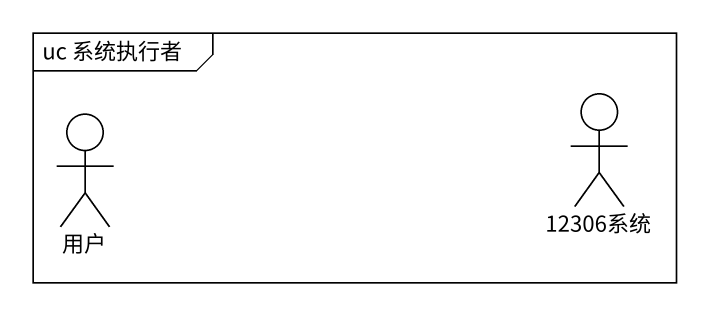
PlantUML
@startuml
mainframe uc 系统执行者
actor 用户
actor "12306系统" as a12306系统
@enduml
